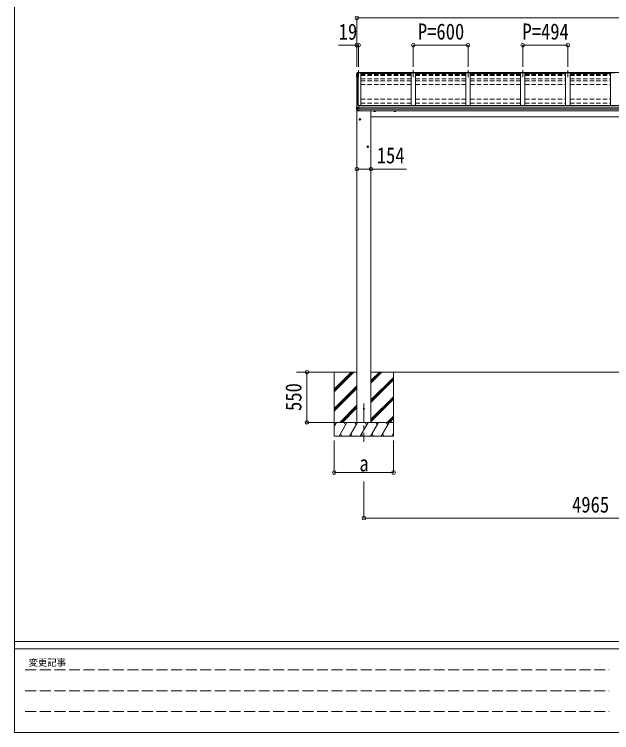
# Model space of a CAD drawing. Units: millimetres at full size, sheet at 1:40; some dimension numbers follow another scale. Extents: x -11243 to 11243, y -7760 to 7760.
# Drawn here: x -11243 to -4691, y -7760 to 116 of the extents above; entities that cross this region are included whole.
import ezdxf
from ezdxf.enums import TextEntityAlignment as Align

# ---------------------------------------------------------------- set-up
doc = ezdxf.new("R2010")
doc.units = ezdxf.units.MM
doc.header["$LTSCALE"] = 40
doc.header["$PDMODE"] = 32
doc.header["$PDSIZE"] = 40
for name, pattern in [('CHAIN1', [8, 5, -1, 1, -1]), ('DASHED1', [1.8, 1.2, -0.6]), ('DASHED3', [4, 3, -1])]:
    doc.linetypes.add(name, pattern=pattern)
for name, color, linetype, lineweight in [('0-0_0', 7, 'Continuous', 9), ('0-1_本体', 5, 'CHAIN1', 9), ('0-3_ELV2', 4, 'Continuous', 9), ('0-6_OTH_LINE', 6, 'Continuous', 9), ('F-0_240', 7, 'Continuous', 9)]:
    doc.layers.add(name, color=color, linetype=linetype, lineweight=lineweight)
doc.styles.add('ＭＳ ゴシック', font='')
doc.styles.get('ＭＳ ゴシック').set_extended_font_data('MS Gothic')

msp = doc.modelspace()

# ---------------------------------------------------------------- linework, layer by layer
at = {"layer": '0-0_0'}
for p, q in [((-7485.01, -3807.74), (-8148.37, -3807.74)), ((-7733.01, -3807.74), (-7733.01, -4507.74)), ((-7733.01, -3993.72), (-7547.03, -3807.74)), ((-7733.01, -4007.86), (-7532.89, -3807.74)), ((-7733.01, -4022), (-7518.75, -3807.74)), ((-7733.01, -3809.87), (-7730.88, -3807.74)), ((-2520.01, -3807.74), (-7331.01, -3807.74)), ((-7331.01, -3928.37), (-7210.38, -3807.74)), ((-7331.01, -3914.23), (-7224.52, -3807.74)), ((-7331.01, -3900.08), (-7238.67, -3807.74)), ((-7083.01, -3807.74), (-7083.01, -4507.74)), ((-7331.01, -4112.21), (-7083.01, -3864.22)), ((-7331.01, -4126.36), (-7083.01, -3878.36)), ((-7331.01, -4140.5), (-7083.01, -3892.5)), ((-7733.01, -4205.85), (-7485.01, -3957.85)), ((-7733.01, -4219.99), (-7485.01, -3971.99)), ((-7733.01, -4234.13), (-7485.01, -3986.13)), ((-7331.01, -4324.35), (-7083.01, -4076.35)), ((-7331.01, -4338.49), (-7083.01, -4090.49)), ((-7672.77, -4357.74), (-7485.01, -4169.98)), ((-7331.01, -4352.63), (-7083.01, -4104.63)), ((-7658.63, -4357.74), (-7485.01, -4184.12)), ((-7644.49, -4357.74), (-7485.01, -4198.26)), ((-7152.27, -4357.74), (-7083.01, -4288.48)), ((-7138.13, -4357.74), (-7083.01, -4302.62)), ((-7123.99, -4357.74), (-7083.01, -4316.76)), ((-7083.01, -4357.74), (-7733.01, -4357.74)), ((-7733.01, -4397.83), (-7709.86, -4357.74)), ((-7724.86, -4383.72), (-7733.01, -4369.6)), ((-7681, -4507.74), (-7594.39, -4357.74)), ((-7609.4, -4383.72), (-7624.4, -4357.74)), ((-7565.53, -4507.74), (-7478.92, -4357.74)), ((-7493.93, -4383.72), (-7508.93, -4357.74)), ((-7450.06, -4507.74), (-7363.45, -4357.74)), ((-7378.45, -4383.72), (-7393.46, -4357.74)), ((-7334.59, -4507.74), (-7247.98, -4357.74)), ((-7262.98, -4383.72), (-7277.98, -4357.74)), ((-7219.12, -4507.74), (-7132.51, -4357.74)), ((-7162.51, -4357.74), (-7147.51, -4383.72)), ((-7666, -4481.76), (-7651, -4507.74)), ((-7550.53, -4481.76), (-7535.53, -4507.74)), ((-7435.06, -4481.76), (-7420.06, -4507.74)), ((-7319.59, -4481.76), (-7304.59, -4507.74)), ((-7204.12, -4481.76), (-7189.12, -4507.74)), ((-7103.65, -4507.74), (-7083.01, -4472)), ((-7088.65, -4481.76), (-7083.01, -4491.52)), ((-7733.01, -4507.74), (-7083.01, -4507.74))]:
    msp.add_line(p, q, dxfattribs=at)
at = {"layer": '0-0_0', "linetype": 'DASHED1'}
msp.add_line((-7485.01, -4357.74), (-7331.01, -4357.74), dxfattribs=at)
at = {"layer": '0-1_本体'}
for p, q in [((-7466.51, -494.75), (-7466.51, -574.01)), ((-6866.51, -494.75), (-6866.51, -574.01)), ((-6266.51, -494.75), (-6266.51, -574.01)), ((-5666.51, -494.75), (-5666.51, -574.01)), ((-5172.51, -494.75), (-5172.51, -574.01)), ((-7408.01, -4151.79), (-7408.01, -4572.87))]:
    msp.add_line(p, q, dxfattribs=at)
at = {"layer": '0-3_ELV2'}
for p, q in [((-7487.99, -541.81), (-7487.99, -545.82)), ((-7486.94, -547.1), (-7485.51, -547.37)), ((-7485.51, -545.5), (-7486.08, -545.39)), ((-7485.51, -545.85), (-7486.08, -545.74)), ((-7485.51, -544.47), (-7478.39, -525.92)), ((-7485.51, -544.47), (-7485.51, -888.75)), ((-7478.69, -525.76), (-7477.49, -525.7)), ((-7478.51, -526.23), (-7478.51, -874.23)), ((-7478.39, -525.92), (-7441.51, -525.92)), ((-7477.35, -525.48), (-7477.71, -523.01)), ((-7477.49, -525.7), (-7477.71, -524.21)), ((-7463.51, -519.78), (-7477.67, -520.55)), ((-7466.51, -524.88), (-7477.35, -525.48)), ((-7477.35, -525.48), (-7477.35, -525.91)), ((-7477.35, -525.86), (-7466.51, -525.86)), ((-7472.81, -879.6), (-7472.81, -525.92)), ((-7466.51, -522.64), (-7466.51, -525.86)), ((-7466.51, -522.64), (-7463.51, -522.64)), ((-7463.51, -522.64), (-7463.51, -519.78)), ((-7441.51, -525.92), (-7441.51, -882.18)), ((-7441.51, -531.32), (-6891.51, -531.32)), ((-6841.51, -525.92), (-6891.51, -525.92)), ((-6891.51, -525.92), (-6891.51, -882.18)), ((-6841.51, -525.92), (-6841.51, -882.18)), ((-6841.51, -531.32), (-6291.51, -531.32)), ((-6241.51, -525.92), (-6291.51, -525.92)), ((-6291.51, -525.92), (-6291.51, -882.18)), ((-6241.51, -525.92), (-6241.51, -882.18)), ((-6241.51, -531.32), (-5691.51, -531.32)), ((-5641.51, -525.92), (-5691.51, -525.92)), ((-5691.51, -525.92), (-5691.51, -882.18)), ((-5641.51, -525.92), (-5641.51, -882.18)), ((-5641.51, -531.32), (-5197.51, -531.32)), ((-5147.51, -525.92), (-5197.51, -525.92)), ((-5197.51, -525.92), (-5197.51, -882.18)), ((-5147.51, -525.92), (-5147.51, -882.18)), ((-5147.51, -531.32), (-4703.51, -531.32)), ((-4653.51, -525.92), (-4703.51, -525.92)), ((-4703.51, -525.92), (-4703.51, -882.18)), ((-7488.39, -560.75), (-7488.39, -564.8)), ((-7488.35, -560.42), (-7488.36, -560.48)), ((-7485.51, -563.17), (-7487.34, -563.53)), ((-7485.51, -559.16), (-7486.65, -559.3)), ((-7486.37, -564.86), (-7485.51, -564.7)), ((-7488.56, -921.09), (-7488.56, -914.56)), ((-7488.09, -902.54), (-7488.09, -896.03)), ((-7480.51, -912.18), (-7487.75, -913.58)), ((-7487.22, -903.53), (-7487.28, -903.52)), ((-7487.22, -903.53), (-7487.21, -903.53)), ((-7479.96, -904.47), (-7486.34, -903.67)), ((-7485.51, -903.78), (-7485.51, -913.15)), ((-7485.01, -927.24), (-7485.01, -4357.74)), ((-7480.51, -904.4), (-7480.51, -918.19)), ((-7463.51, -904.46), (-7478.31, -904.56)), ((-7463.51, -918.32), (-7478.31, -918.12)), ((-7475.89, -941.53), (-7475.88, -941.55)), ((-7463.51, -942.63), (-7475.1, -942)), ((-7463.51, -942.63), (-7463.51, -879.15)), ((-7463.51, -882.18), (-2387.51, -882.18)), ((-7463.51, -901.7), (-2387.51, -901.7)), ((-7463.51, -902.61), (-2387.51, -902.61)), ((-7463.51, -919.84), (-2387.51, -919.84)), ((-7463.51, -921.81), (-2387.51, -921.81)), ((-7463.51, -939.83), (-2387.51, -939.83)), ((-7331.01, -939.83), (-7331.01, -4357.74)), ((-7331.01, -1007.74), (-2520.01, -1007.74))]:
    msp.add_line(p, q, dxfattribs=at)
at = {"layer": '0-3_ELV2', "linetype": 'DASHED1'}
for p, q in [((-7441.51, -541.44), (-6891.51, -541.44)), ((-7441.51, -546.28), (-6891.51, -546.28)), ((-7441.51, -547.82), (-6891.51, -547.82)), ((-7441.51, -549.78), (-6891.51, -549.78)), ((-6841.51, -541.44), (-6291.51, -541.44)), ((-6841.51, -546.28), (-6291.51, -546.28)), ((-6841.51, -547.82), (-6291.51, -547.82)), ((-6841.51, -549.78), (-6291.51, -549.78)), ((-6241.51, -541.44), (-5691.51, -541.44)), ((-6241.51, -546.28), (-5691.51, -546.28)), ((-6241.51, -547.82), (-5691.51, -547.82)), ((-6241.51, -549.78), (-5691.51, -549.78)), ((-5641.51, -541.44), (-5197.51, -541.44)), ((-5641.51, -546.28), (-5197.51, -546.28)), ((-5641.51, -547.82), (-5197.51, -547.82)), ((-5641.51, -549.78), (-5197.51, -549.78)), ((-5147.51, -541.44), (-4703.51, -541.44)), ((-5147.51, -546.28), (-4703.51, -546.28)), ((-5147.51, -547.82), (-4703.51, -547.82)), ((-5147.51, -549.78), (-4703.51, -549.78)), ((-7441.51, -553.55), (-6891.51, -553.55)), ((-7441.51, -590.86), (-6891.51, -590.86)), ((-7441.51, -612.01), (-6891.51, -612.01)), ((-6841.51, -553.55), (-6291.51, -553.55)), ((-6841.51, -590.86), (-6291.51, -590.86)), ((-6841.51, -612.01), (-6291.51, -612.01)), ((-6241.51, -553.55), (-5691.51, -553.55)), ((-6241.51, -590.86), (-5691.51, -590.86)), ((-6241.51, -612.01), (-5691.51, -612.01)), ((-5641.51, -553.55), (-5197.51, -553.55)), ((-5641.51, -590.86), (-5197.51, -590.86)), ((-5641.51, -612.01), (-5197.51, -612.01)), ((-5147.51, -553.55), (-4703.51, -553.55)), ((-5147.51, -590.86), (-4703.51, -590.86)), ((-5147.51, -612.01), (-4703.51, -612.01)), ((-7441.51, -654.53), (-6891.51, -654.53)), ((-6841.51, -654.53), (-6291.51, -654.53)), ((-6241.51, -654.53), (-5691.51, -654.53)), ((-5641.51, -654.53), (-5197.51, -654.53)), ((-5147.51, -654.53), (-4703.51, -654.53)), ((-7441.51, -814.8), (-6891.51, -814.8)), ((-7441.51, -857.31), (-6891.51, -857.31)), ((-6841.51, -814.8), (-6291.51, -814.8)), ((-6841.51, -857.31), (-6291.51, -857.31)), ((-6241.51, -814.8), (-5691.51, -814.8)), ((-6241.51, -857.31), (-5691.51, -857.31)), ((-5641.51, -814.8), (-5197.51, -814.8)), ((-5641.51, -857.31), (-5197.51, -857.31)), ((-5147.51, -814.8), (-4703.51, -814.8)), ((-5147.51, -857.31), (-4703.51, -857.31))]:
    msp.add_line(p, q, dxfattribs=at)
at = {"layer": '0-3_ELV2'}
for points in [[(-7487.98, -541.65), (-7487.99, -541.75), (-7487.99, -541.81)], [(-7480.32, -521.76), (-7484.56, -532.37), (-7487.91, -541.31), (-7487.98, -541.59), (-7487.98, -541.65)], [(-7480.32, -525.33), (-7481.32, -527.82), (-7482.3, -530.31), (-7483.27, -532.82), (-7484.22, -535.32), (-7485.17, -537.83), (-7486.1, -540.35), (-7487.01, -542.87), (-7487.91, -545.39)], [(-7463.51, -522.21), (-7477.71, -523.01), (-7477.71, -524.21), (-7478.83, -524.27)], [(-7477.41, -525.91), (-7477.49, -525.35), (-7477.49, -525.7)], [(-7466.51, -525.92), (-7466.51, -522.64), (-2384.51, -522.64)], [(-7488.36, -560.43), (-7488.38, -560.61), (-7488.39, -560.75)], [(-7488.22, -565.44), (-7486.75, -567.98), (-7485.51, -570.11)], [(-7488.03, -895.7), (-7488.08, -895.91), (-7488.09, -896.03)], [(-7480.15, -874.9), (-7481.19, -877.48), (-7482.21, -880.06), (-7483.21, -882.66), (-7484.21, -885.25), (-7485.18, -887.86), (-7486.15, -890.47), (-7487.1, -893.08), (-7488.03, -895.7)], [(-7484.74, -903.76), (-7485.98, -903.71), (-7487.21, -903.53)], [(-7479.96, -904.46), (-7479.71, -904.49), (-7479.57, -904.51)], [(-7463.51, -879.15), (-7477.51, -879.83), (-7477.51, -874.18), (-7479.28, -874.27)], [(-7290.51, -947.53), (-7297.01, -943.78), (-7297.01, -939.83)], [(-7290.51, -947.53), (-7284.01, -943.78), (-7284.01, -939.83)], [(-7070.52, -947.53), (-7077.02, -943.78), (-7077.02, -939.83)], [(-7070.52, -947.53), (-7064.02, -943.78), (-7064.02, -939.83)], [(-7452.01, -1042.53), (-7458.51, -1038.78), (-7458.51, -1031.27), (-7452.01, -1027.52)], [(-7452.01, -1042.53), (-7445.51, -1038.78), (-7445.51, -1031.27), (-7452.01, -1027.52)], [(-7365.01, -1342.53), (-7371.51, -1338.78), (-7371.51, -1331.27), (-7365.01, -1327.52)], [(-7365.01, -1342.53), (-7358.51, -1338.78), (-7358.51, -1331.27), (-7365.01, -1327.52)]]:
    msp.add_lwpolyline(points, dxfattribs=at)
for centre, radius in [((-7452.01, -1035.03), 8.5), ((-7452.01, -1035.03), 7.7), ((-7452.01, -1035.03), 6.5), ((-7365.01, -1335.03), 8.5), ((-7365.01, -1335.03), 7.7), ((-7365.01, -1335.03), 6.5), ((-7408.01, -4207.74), 5)]:
    msp.add_circle(centre, radius, dxfattribs=at)
for centre, radius, start, end in [((-7486.69, -545.82), 1.3, 160.55137, 259.11062), ((-7486.02, -545.45), 0.299, 160.48478, 259.11069), ((-7016.58, -712.32), 498.52, 158.04646, 160.43093), ((-7486.02, -545.1), 0.3, 212.93591, 259.04607), ((-7478.74, -525.97), 1.7, 92.9577, 157.99775), ((-7478.09, -523.13), 2.62, 80.76, 148.16555), ((-7478.67, -526.06), 0.3, 92.95769, 158.00506), ((-7487.09, -564.8), 1.3, 100.8784, 209.72862), ((-7487.09, -560.71), 1.3, 99.76805, 169.97457), ((-7486.64, -561.63), 2.32, 92.65141, 119.69627), ((-7486.31, -565.15), 0.299, 100.87832, 209.80871), ((-7053.75, -316.54), 499.04, 209.85327, 210.09589), ((-7053.75, -316.89), 499.04, 209.85327, 210.09589), ((-7487.56, -914.56), 0.998, 100.914, 179.94879), ((-7487.56, -921.09), 1, 180, 210.67851), ((-7093.61, -687.39), 459.05, 210.67556, 213.61643), ((-7487.09, -902.54), 1, 180, 258.54639), ((-7480.85, -901.84), 16.37, 271.41275, 274.51688), ((-7479.23, -875.27), 1, 92.95955, 157.94622), ((-7475.05, -941), 1, 213.61937, 266.89265), ((-7290.51, -940.03), 8.5, 178.68482, 1.31518), ((-7290.51, -940.03), 7.7, 178.54815, 1.45185), ((-7290.51, -940.03), 6.5, 178.27991, 1.72009), ((-7070.52, -940.03), 8.5, 178.68472, 1.31528), ((-7070.52, -940.03), 7.7, 178.54804, 1.45196), ((-7070.52, -940.03), 6.5, 178.27976, 1.72024)]:
    msp.add_arc(centre, radius, start, end, dxfattribs=at)
for centre, major_axis, ratio, start_param, end_param in [((-7479.51, -918), (1, 0.195), 0.067217, 3.1284981, 3.4826308), ((-7479.67, -896.94), (9.96, -2.12), 0.734427, 4.8771941, 5.0024979), ((-7479.67, -925.72), (9.97, 1.96), 0.736539, 1.29146, 1.4167637)]:
    msp.add_ellipse(centre, major_axis=major_axis, ratio=ratio, start_param=start_param, end_param=end_param, dxfattribs=at)
at = {"layer": '0-6_OTH_LINE'}
for p, q in [((-7485.51, 77.36), (-7485.51, -458.11)), ((-7485.51, 77.36), (-2365.51, 77.36)), ((-7485.51, -222.64), (-7685.73, -222.64)), ((-7485.51, -222.64), (-7485.51, -458.11)), ((-7466.51, -222.64), (-7485.51, -222.64)), ((-7466.51, -222.64), (-7466.51, -458.11)), ((-6866.51, -222.64), (-6866.51, -458.11)), ((-6866.51, -222.64), (-6266.51, -222.64)), ((-6266.51, -222.64), (-6266.51, -458.11)), ((-5666.51, -222.64), (-5666.51, -458.11)), ((-5666.51, -222.64), (-5172.51, -222.64)), ((-5172.51, -222.64), (-5172.51, -458.11)), ((-7485.01, -1580.42), (-7331.01, -1580.42)), ((-8033.01, -3807.74), (-7734.01, -3807.74)), ((-8033.01, -4357.74), (-8033.01, -3807.74)), ((-8033.01, -4357.74), (-7734.01, -4357.74)), ((-7733.01, -4907.72), (-7733.01, -4557.74)), ((-7083.01, -4907.72), (-7083.01, -4557.74)), ((-7733.01, -4907.72), (-7083.01, -4907.72)), ((-7408.01, -5407.74), (-7408.01, -5007.74)), ((-7408.01, -5407.74), (-2443.01, -5407.74))]:
    msp.add_line(p, q, dxfattribs=at)
at = {"layer": '0-6_OTH_LINE', "lineweight": 18}
msp.add_line((-7331.01, -1580.42), (-6941.81, -1580.42), dxfattribs=at)
at = {"layer": '0-6_OTH_LINE'}
for p in [(-7485.51, 77.36), (-7485.51, -222.64), (-7466.51, -222.64), (-6866.51, -222.64), (-6266.51, -222.64), (-5666.51, -222.64), (-5172.51, -222.64), (-7485.01, -1580.42), (-7331.01, -1580.42), (-8033.01, -3807.74), (-8033.01, -4357.74), (-7733.01, -4907.72), (-7083.01, -4907.72), (-7408.01, -5407.74)]:
    msp.add_point(p, dxfattribs=at)
at = {"layer": 'F-0_240', "color": 5}
for p, q in [((-11242.74, 7760), (-11242.74, -7760)), ((-11242.74, -6760), (10677.26, -6760)), ((-11242.74, -6840), (7121.58, -6840)), ((-11242.74, -7760), (10677.26, -7760))]:
    msp.add_line(p, q, dxfattribs=at)
at = {"layer": 'F-0_240', "color": 4, "linetype": 'DASHED3'}
for p, q in [((-11122.75, -7070), (-4718.42, -7070)), ((-11122.75, -7300), (-4718.42, -7300)), ((-11122.75, -7530), (-4718.42, -7530))]:
    msp.add_line(p, q, dxfattribs=at)

# ---------------------------------------------------------------- texts
at = {"layer": '0-6_OTH_LINE', "color": 7, "style": 'ＭＳ ゴシック', "width": 0.85}
for s, p in [('19', (-7685.41, -214.23)), ('P=600', (-6816.51, -212.64)), ('P=494', (-5669.51, -212.64)), ('154', (-7267.52, -1571)), ('a', (-7458.01, -4947.72)), ('4965', (-5125.51, -5399.74))]:
    msp.add_text(s, height=176, dxfattribs=at).set_placement(p, align=Align.BOTTOM_LEFT)
msp.add_text('550', height=176, rotation=90, dxfattribs=at).set_placement((-8041.01, -4232.74), align=Align.BOTTOM_LEFT)
at = {"layer": 'F-0_240', "style": 'ＭＳ ゴシック'}
msp.add_text('変更記事', height=73.31, dxfattribs=at).set_placement((-11086.44, -7050), align=Align.BOTTOM_LEFT)

doc.saveas('drawing.dxf')
